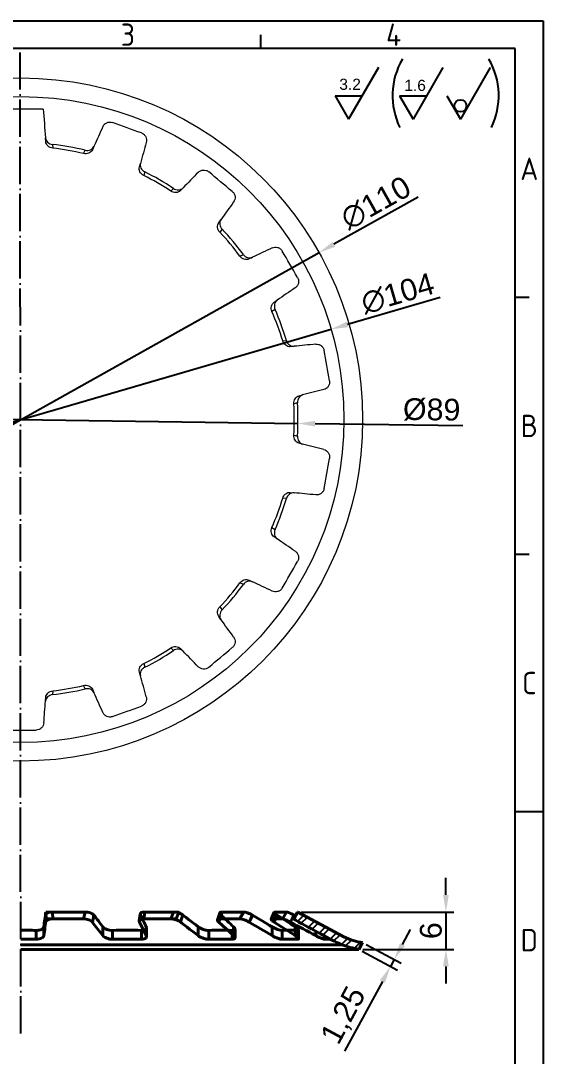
# Model space of a CAD drawing. Header units: millimetres. Extents: x 4510 to 4691, y 1198 to 1451.
# Drawn here: x 4607.3 to 4691.3, y 1284 to 1450.8 of the extents above; entities that cross this region are included whole.
import ezdxf
from ezdxf.enums import TextEntityAlignment as Align

# ---------------------------------------------------------------- set-up
doc = ezdxf.new("R2010")
doc.units = ezdxf.units.MM
doc.linetypes.add('ACAD_ISO04W100', pattern=[30, 24, -3, 0, -3])
for name, color, linetype, lineweight in [('AM_0', 7, 'Continuous', 40), ('AM_4', 1, 'ACAD_ISO04W100', 25), ('AM_5', 1, 'Continuous', 25)]:
    doc.layers.add(name, color=color, linetype=linetype, lineweight=lineweight)
doc.styles.add('ACISOTS', font='isocp.shx', dxfattribs={"height": 1})
doc.styles.get("Standard").update_dxf_attribs({"font": 'arial.ttf'})
doc.dimstyles.new('ISO-25', dxfattribs={"dimtxt": 3.5, "dimasz": 2.75, "dimexe": 1.25, "dimexo": 0.625, "dimtad": 1, "dimtxsty": 'Standard', "dimcen": 2.5, "dimadec": 0, "dimazin": 0, "dimtfac": 1, "dimtmove": 0, "dimatfit": 3, "dimfxl": 1, "dimarcsym": 0})

# ---------------------------------------------------------------- blocks, each defined once
blk = doc.blocks.new('*D31')
at = {"layer": 'AM_5', "color": 0, "lineweight": -2, "ltscale": 0.25, "transparency": 16777216}
for p, q in [((4671.2, 1422.39), (4657.66, 1414.8)), ((4559.29, 1359.7), (4655.26, 1413.46)), ((4556.89, 1358.36), (4554.49, 1357.01))]:
    blk.add_line(p, q, dxfattribs=at)
at = {"layer": 'AM_5', "color": 0, "ltscale": 0.25, "transparency": 16777216}
for points in [[(4657.43, 1415.2), (4657.88, 1414.4), (4655.26, 1413.46)], [(4556.66, 1358.76), (4557.11, 1357.96), (4559.29, 1359.7)]]:
    blk.add_solid(points, dxfattribs=at)
at = {"layer": 'Defpoints', "color": 0, "ltscale": 0.25, "transparency": 16777216}
for p in [(4655.26, 1413.46), (4559.29, 1359.7)]:
    blk.add_point(p, dxfattribs=at)
at = {"layer": 'AM_5', "color": 0, "ltscale": 0.25, "transparency": 16777216, "insert": (4664.4, 1421.46), "char_height": 3.5, "attachment_point": 5, "rotation": 29.2546}
blk.add_mtext('∅110', dxfattribs=at)
blk = doc.blocks.new('*D32')
at = {"layer": 'AM_5', "color": 0, "lineweight": -2, "ltscale": 0.25, "transparency": 16777216}
for p, q in [((4674.74, 1406.23), (4659.84, 1401.89)), ((4557.35, 1372.04), (4657.2, 1401.12)), ((4554.71, 1371.27), (4552.06, 1370.5))]:
    blk.add_line(p, q, dxfattribs=at)
at = {"layer": 'AM_5', "color": 0, "ltscale": 0.25, "transparency": 16777216}
for points in [[(4659.71, 1402.33), (4659.96, 1401.45), (4657.2, 1401.12)], [(4554.58, 1371.71), (4554.83, 1370.83), (4557.35, 1372.04)]]:
    blk.add_solid(points, dxfattribs=at)
at = {"layer": 'Defpoints', "color": 0, "ltscale": 0.25, "transparency": 16777216}
for p in [(4657.2, 1401.12), (4557.35, 1372.04)]:
    blk.add_point(p, dxfattribs=at)
at = {"layer": 'AM_5', "color": 0, "ltscale": 0.25, "transparency": 16777216, "insert": (4667.91, 1406.86), "char_height": 3.5, "attachment_point": 5, "rotation": 16.239}
blk.add_mtext('∅104', dxfattribs=at)
blk = doc.blocks.new('*D33')
at = {"layer": 'AM_5', "color": 0, "lineweight": -2, "ltscale": 0.25, "transparency": 16777216}
for p, q in [((4559.93, 1387.25), (4557.18, 1387.29)), ((4562.68, 1387.21), (4651.86, 1385.95)), ((4678.38, 1385.57), (4654.61, 1385.91))]:
    blk.add_line(p, q, dxfattribs=at)
at = {"layer": 'AM_5', "color": 0, "ltscale": 0.25, "transparency": 16777216}
for points in [[(4559.94, 1387.71), (4559.92, 1386.79), (4562.68, 1387.21)], [(4654.62, 1386.37), (4654.6, 1385.45), (4651.86, 1385.95)]]:
    blk.add_solid(points, dxfattribs=at)
at = {"layer": 'Defpoints', "color": 0, "ltscale": 0.25, "transparency": 16777216}
for p in [(4562.68, 1387.21), (4651.86, 1385.95)]:
    blk.add_point(p, dxfattribs=at)
at = {"layer": 'AM_5', "color": 0, "ltscale": 0.25, "transparency": 16777216, "insert": (4673.38, 1388.15), "char_height": 3.5, "attachment_point": 5, "rotation": 359.1879}
blk.add_mtext('%%c89', dxfattribs=at)
blk = doc.blocks.new('*D34')
at = {"layer": 'AM_5', "color": 0, "lineweight": -2, "ltscale": 0.25, "transparency": 16777216}
for p, q in [((4675.67, 1310.02), (4675.67, 1312.77)), ((4652.4, 1307.27), (4676.92, 1307.27)), ((4675.67, 1307.27), (4675.67, 1301.27)), ((4662.3, 1301.27), (4676.92, 1301.27)), ((4675.67, 1298.52), (4675.67, 1295.77))]:
    blk.add_line(p, q, dxfattribs=at)
at = {"layer": 'AM_5', "color": 0, "ltscale": 0.25, "transparency": 16777216}
for points in [[(4675.21, 1310.02), (4676.13, 1310.02), (4675.67, 1307.27)], [(4675.21, 1298.52), (4676.13, 1298.52), (4675.67, 1301.27)]]:
    blk.add_solid(points, dxfattribs=at)
at = {"layer": 'Defpoints', "color": 0, "ltscale": 0.25, "transparency": 16777216}
for p in [(4651.78, 1307.27), (4661.67, 1301.27), (4675.67, 1301.27)]:
    blk.add_point(p, dxfattribs=at)
at = {"layer": 'AM_5', "color": 0, "ltscale": 0.25, "transparency": 16777216, "insert": (4673.26, 1304.27), "char_height": 3.5, "attachment_point": 5, "rotation": 90}
blk.add_mtext('6', dxfattribs=at)
blk = doc.blocks.new('*D35')
at = {"layer": 'AM_5', "color": 0, "lineweight": -2, "ltscale": 0.25, "transparency": 16777216}
for p, q in [((4668.66, 1302.04), (4669.97, 1304.46)), ((4662.22, 1300.97), (4667.86, 1297.93)), ((4662.82, 1302.07), (4668.46, 1299.03)), ((4667.36, 1299.62), (4666.76, 1298.52)), ((4665.46, 1296.1), (4659.38, 1284.85))]:
    blk.add_line(p, q, dxfattribs=at)
at = {"layer": 'AM_5', "color": 0, "ltscale": 0.25, "transparency": 16777216}
for points in [[(4668.26, 1302.26), (4669.07, 1301.82), (4667.36, 1299.62)], [(4665.05, 1296.32), (4665.86, 1295.88), (4666.76, 1298.52)]]:
    blk.add_solid(points, dxfattribs=at)
at = {"layer": 'Defpoints', "color": 0, "ltscale": 0.25, "transparency": 16777216}
for p in [(4662.27, 1302.37), (4661.67, 1301.27), (4666.76, 1298.52)]:
    blk.add_point(p, dxfattribs=at)
at = {"layer": 'AM_5', "color": 0, "ltscale": 0.25, "transparency": 16777216, "insert": (4659.36, 1290.56), "char_height": 3.5, "attachment_point": 5, "rotation": 61.6263}
blk.add_mtext('1,25', dxfattribs=at)

msp = doc.modelspace()

# ---------------------------------------------------------------- hatches: boundary and pattern name
at = {"layer": 'AM_5', "ltscale": 0.25}
h = msp.add_hatch(dxfattribs=at)
h.set_pattern_fill('ANSI32', color=256, scale=0.2)
edge = h.paths.add_edge_path()
edge.add_spline(control_points=[(4562.505, 1305.669), (4562.757, 1305.808), (4562.981, 1305.936), (4563.209, 1306.073), (4563.266, 1306.109), (4563.338, 1306.158), (4563.351, 1306.17), (4563.343, 1306.17)], knot_values=[0, 0, 0, 0, 0.5, 0.5, 0.75, 0.75, 1, 1, 1, 1], degree=3, periodic=0)
edge.add_line((4563.343, 1306.17), (4562.757, 1307.27))
edge.add_line((4562.757, 1307.27), (4562.677, 1307.27))
edge.add_line((4562.677, 1307.27), (4555.271, 1303.27))
edge.add_arc((4551.136, 1311.602), 9.301, 277.00904, 296.39527, ccw=False)
edge.add_line((4552.271, 1302.37), (4552.865, 1301.27))
edge.add_arc((4550.533, 1315.048), 13.974, 279.60663, 291.20296)
edge.add_spline(control_points=[(4555.587, 1302.02), (4556.761, 1302.506), (4557.642, 1302.992), (4558.524, 1303.478)], knot_values=[0.0057235, 0.0057235, 0.0057235, 0.0057235, 0.0088165, 0.0088165, 0.0088165, 0.0088165], degree=3, periodic=0)
edge.add_spline(control_points=[(4558.524, 1303.478), (4558.953, 1303.715), (4559.383, 1303.951), (4559.813, 1304.188)], knot_values=[0.0042149, 0.0042149, 0.0042149, 0.0042149, 0.0057235, 0.0057235, 0.0057235, 0.0057235], degree=3, periodic=0)
edge.add_spline(control_points=[(4559.813, 1304.188), (4560.71, 1304.682), (4561.607, 1305.176), (4562.505, 1305.669)], knot_values=[0.0010661, 0.0010661, 0.0010661, 0.0010661, 0.0042149, 0.0042149, 0.0042149, 0.0042149], degree=3, periodic=0)
edge = h.paths.add_edge_path()
edge.add_line((4651.86, 1307.27), (4651.78, 1307.27))
edge.add_line((4651.78, 1307.27), (4651.193, 1306.17))
edge.add_spline(control_points=[(4651.193, 1306.17), (4651.185, 1306.17), (4651.199, 1306.158), (4651.271, 1306.109), (4651.327, 1306.073), (4651.556, 1305.936), (4651.779, 1305.808), (4652.031, 1305.669)], knot_values=[0, 0, 0, 0, 0.25, 0.25, 0.5, 0.5, 1, 1, 1, 1], degree=3, periodic=0)
edge.add_spline(control_points=[(4652.031, 1305.669), (4652.929, 1305.176), (4653.826, 1304.682), (4654.724, 1304.188)], knot_values=[0.0010661, 0.0010661, 0.0010661, 0.0010661, 0.0042149, 0.0042149, 0.0042149, 0.0042149], degree=3, periodic=0)
edge.add_spline(control_points=[(4654.724, 1304.188), (4655.153, 1303.951), (4655.583, 1303.715), (4656.013, 1303.478)], knot_values=[0.0042149, 0.0042149, 0.0042149, 0.0042149, 0.0057235, 0.0057235, 0.0057235, 0.0057235], degree=3, periodic=0)
edge.add_spline(control_points=[(4656.013, 1303.478), (4656.894, 1302.992), (4657.775, 1302.506), (4658.95, 1302.02)], knot_values=[0.0057235, 0.0057235, 0.0057235, 0.0057235, 0.0088165, 0.0088165, 0.0088165, 0.0088165], degree=3, periodic=0)
edge.add_arc((4664.004, 1315.048), 13.974, 248.79704, 260.39337)
edge.add_line((4661.672, 1301.27), (4662.266, 1302.37))
edge.add_arc((4663.401, 1311.602), 9.301, 243.60473, 262.99096, ccw=False)
edge.add_line((4659.266, 1303.27), (4651.86, 1307.27))

# ---------------------------------------------------------------- linework, layer by layer
at = {"color": 135, "lineweight": 25}
for p, q in [((4510.431, 1450.801), (4691.331, 1450.801)), ((4691.331, 1450.801), (4691.331, 1197.901)), ((4645.881, 1446.301), (4645.881, 1448.551)), ((4689.081, 1406.251), (4686.831, 1406.251)), ((4689.081, 1364.851), (4686.831, 1364.851)), ((4686.831, 1323.451), (4691.331, 1323.451))]:
    msp.add_line(p, q, dxfattribs=at)
for p, q in [((4686.831, 1446.301), (4527.531, 1446.301)), ((4686.831, 1202.401), (4686.831, 1446.301))]:
    msp.add_line(p, q)
at = {"color": 7, "linetype": 'Continuous', "lineweight": 15}
for p, q in [((4611.294, 1431.327), (4611.249, 1431.93)), ((4612.373, 1430.881), (4612.416, 1430.278)), ((4617.381, 1429.403), (4617.628, 1429.955)), ((4619.043, 1430.556), (4618.794, 1430.005)), ((4626.356, 1427.252), (4626.519, 1427.834)), ((4627.217, 1426.465), (4627.051, 1425.883)), ((4631.418, 1423.362), (4631.838, 1423.797)), ((4633.374, 1423.877), (4632.951, 1423.445)), ((4639.116, 1418.272), (4639.468, 1418.763)), ((4639.656, 1417.237), (4639.301, 1416.748)), ((4642.542, 1412.885), (4643.086, 1413.15)), ((4644.556, 1412.7), (4644.011, 1412.438)), ((4648.035, 1405.469), (4648.534, 1405.81)), ((4648.188, 1404.312), (4647.687, 1403.973)), ((4649.412, 1399.236), (4650.013, 1399.298)), ((4651.241, 1398.373), (4650.639, 1398.313)), ((4651.785, 1389.248), (4651.198, 1389.101)), ((4652.037, 1390.388), (4652.622, 1390.538)), ((4651.198, 1384.059), (4651.785, 1383.912)), ((4652.622, 1382.623), (4652.037, 1382.773)), ((4650.639, 1374.848), (4651.241, 1374.788)), ((4650.013, 1373.863), (4649.412, 1373.925)), ((4647.687, 1369.187), (4648.188, 1368.848)), ((4648.534, 1367.35), (4648.035, 1367.691)), ((4644.011, 1360.722), (4644.556, 1360.461)), ((4643.086, 1360.011), (4642.542, 1360.275)), ((4639.301, 1356.413), (4639.656, 1355.923)), ((4639.468, 1354.397), (4639.116, 1354.889)), ((4631.838, 1349.364), (4631.418, 1349.798)), ((4632.951, 1349.716), (4633.374, 1349.284)), ((4626.519, 1345.326), (4626.356, 1345.908)), ((4627.051, 1347.277), (4627.217, 1346.696)), ((4612.416, 1342.882), (4612.373, 1342.279)), ((4617.628, 1343.206), (4617.381, 1343.758)), ((4618.794, 1343.156), (4619.043, 1342.605)), ((4611.249, 1341.231), (4611.294, 1341.833))]:
    msp.add_line(p, q, dxfattribs=at)
for radius in [55, 52]:
    msp.add_circle((4607.271, 1386.58), radius, dxfattribs=at)
for radius, start, end in [(44.594, 76.57, 83.43), (44, 76.71549, 83.28451), (44, 56.71549, 63.28451), (44.594, 56.57, 63.43), (44, 36.71549, 43.28451), (44.594, 36.57, 43.43), (44.594, 16.57, 23.43), (44, 16.71549, 23.28451), (44, 356.71549, 3.28451), (44.594, 356.57, 3.43), (44, 336.71549, 343.28451), (44.594, 336.57, 343.43), (44, 316.71549, 323.28451), (44.594, 316.57, 323.43), (44, 296.71549, 303.28451), (44.594, 296.57, 303.43), (44.594, 276.57, 283.43), (44, 276.71549, 283.28451)]:
    msp.add_arc((4607.271, 1386.58), radius, start, end, dxfattribs=at)
for points in [[(4610.896, 1436.58), (4608.869, 1436.58), (4606.839, 1436.58), (4604.804, 1436.58)], [(4610.896, 1436.58), (4611.013, 1435.031), (4611.131, 1433.48), (4611.249, 1431.93)], [(4626.689, 1432.721), (4625.144, 1433.284), (4623.599, 1433.846), (4622.054, 1434.408)], [(4620.488, 1433.749), (4620.006, 1432.685), (4619.525, 1431.62), (4619.043, 1430.556)], [(4627.465, 1431.209), (4627.15, 1430.085), (4626.835, 1428.96), (4626.519, 1427.834)], [(4635.823, 1426.384), (4635.007, 1425.548), (4634.19, 1424.713), (4633.374, 1423.877)], [(4641.299, 1423.297), (4640.04, 1424.354), (4638.78, 1425.411), (4637.521, 1426.468)], [(4641.512, 1421.611), (4640.831, 1420.662), (4640.149, 1419.713), (4639.468, 1418.763)], [(4647.715, 1414.218), (4646.662, 1413.712), (4645.609, 1413.206), (4644.556, 1412.7)], [(4651.805, 1409.444), (4650.983, 1410.868), (4650.161, 1412.292), (4649.339, 1413.716)], [(4651.428, 1407.787), (4650.463, 1407.128), (4649.499, 1406.469), (4648.534, 1405.81)], [(4654.729, 1398.718), (4653.566, 1398.603), (4652.404, 1398.488), (4651.241, 1398.373)], [(4656.939, 1392.834), (4656.654, 1394.453), (4656.368, 1396.072), (4656.083, 1397.692)], [(4656.018, 1391.406), (4654.886, 1391.117), (4653.754, 1390.827), (4652.622, 1390.538)], [(4656.018, 1381.755), (4654.886, 1382.044), (4653.754, 1382.333), (4652.622, 1382.623)], [(4656.083, 1375.469), (4656.368, 1377.088), (4656.654, 1378.708), (4656.939, 1380.327)], [(4654.729, 1374.442), (4653.566, 1374.557), (4652.404, 1374.673), (4651.241, 1374.788)], [(4651.428, 1365.373), (4650.463, 1366.032), (4649.499, 1366.691), (4648.534, 1367.35)], [(4649.339, 1359.444), (4650.161, 1360.868), (4650.983, 1362.292), (4651.805, 1363.716)], [(4647.715, 1358.943), (4646.662, 1359.449), (4645.609, 1359.955), (4644.556, 1360.461)], [(4641.512, 1351.55), (4640.831, 1352.499), (4640.149, 1353.448), (4639.468, 1354.397)], [(4635.823, 1346.777), (4635.007, 1347.612), (4634.19, 1348.448), (4633.374, 1349.284)], [(4637.521, 1346.693), (4638.78, 1347.75), (4640.04, 1348.807), (4641.299, 1349.863)], [(4627.465, 1341.951), (4627.15, 1343.076), (4626.835, 1344.201), (4626.519, 1345.326)], [(4620.488, 1339.412), (4620.006, 1340.476), (4619.525, 1341.54), (4619.043, 1342.605)], [(4610.983, 1337.736), (4611.072, 1338.901), (4611.16, 1340.065), (4611.249, 1341.231)], [(4622.054, 1338.752), (4623.599, 1339.315), (4625.144, 1339.877), (4626.689, 1340.439)], [(4604.804, 1336.58), (4606.451, 1336.58), (4608.095, 1336.58), (4609.737, 1336.58)]]:
    msp.add_open_spline(points, degree=3, dxfattribs=at)
for points, knots in [([(4620.488, 1433.749), (4620.548, 1433.883), (4620.631, 1434.004), (4620.841, 1434.218), (4620.965, 1434.306), (4621.25, 1434.436), (4621.405, 1434.475), (4621.732, 1434.49), (4621.897, 1434.466), (4622.054, 1434.408)], [0, 0, 0, 0, 0.25, 0.25, 0.5, 0.5, 0.75, 0.75, 1, 1, 1, 1]), ([(4626.689, 1432.721), (4626.768, 1432.693), (4626.842, 1432.657), (4626.982, 1432.572), (4627.048, 1432.522), (4627.227, 1432.357), (4627.323, 1432.225), (4627.457, 1431.945), (4627.496, 1431.796), (4627.52, 1431.499), (4627.505, 1431.351), (4627.465, 1431.209)], [0, 0, 0, 0, 0.125, 0.125, 0.25, 0.25, 0.5, 0.5, 0.75, 0.75, 1, 1, 1, 1]), ([(4611.249, 1431.93), (4611.259, 1431.8), (4611.294, 1431.674), (4611.414, 1431.434), (4611.496, 1431.325), (4611.803, 1431.04), (4612.079, 1430.915), (4612.373, 1430.881)], [0, 0, 0, 0, 0.25, 0.25, 0.5, 0.5, 1, 1, 1, 1]), ([(4612.416, 1430.278), (4612.269, 1430.296), (4612.129, 1430.334), (4611.864, 1430.454), (4611.746, 1430.533), (4611.439, 1430.819), (4611.314, 1431.067), (4611.294, 1431.327)], [0, 0, 0, 0, 0.25, 0.25, 0.5, 0.5, 1, 1, 1, 1]), ([(4618.794, 1430.005), (4618.74, 1429.886), (4618.664, 1429.78), (4618.47, 1429.596), (4618.356, 1429.522), (4617.97, 1429.358), (4617.669, 1429.335), (4617.381, 1429.403)], [0, 0, 0, 0, 0.25, 0.25, 0.5, 0.5, 1, 1, 1, 1]), ([(4617.628, 1429.955), (4617.772, 1429.921), (4617.917, 1429.909), (4618.207, 1429.93), (4618.346, 1429.963), (4618.733, 1430.127), (4618.936, 1430.318), (4619.043, 1430.556)], [0, 0, 0, 0, 0.25, 0.25, 0.5, 0.5, 1, 1, 1, 1]), ([(4626.519, 1427.834), (4626.484, 1427.709), (4626.474, 1427.579), (4626.505, 1427.312), (4626.545, 1427.182), (4626.736, 1426.808), (4626.953, 1426.597), (4627.217, 1426.465)], [0, 0, 0, 0, 0.25, 0.25, 0.5, 0.5, 1, 1, 1, 1]), ([(4627.051, 1425.883), (4626.92, 1425.95), (4626.801, 1426.034), (4626.593, 1426.237), (4626.508, 1426.351), (4626.318, 1426.725), (4626.286, 1427.002), (4626.356, 1427.252)], [0, 0, 0, 0, 0.25, 0.25, 0.5, 0.5, 1, 1, 1, 1]), ([(4635.823, 1426.384), (4635.926, 1426.489), (4636.045, 1426.574), (4636.316, 1426.704), (4636.462, 1426.744), (4636.774, 1426.769), (4636.933, 1426.752), (4637.246, 1426.655), (4637.393, 1426.575), (4637.521, 1426.468)], [0, 0, 0, 0, 0.25, 0.25, 0.5, 0.5, 0.75, 0.75, 1, 1, 1, 1]), ([(4632.951, 1423.445), (4632.86, 1423.352), (4632.752, 1423.278), (4632.507, 1423.171), (4632.374, 1423.141), (4631.955, 1423.119), (4631.665, 1423.2), (4631.418, 1423.362)], [0, 0, 0, 0, 0.25, 0.25, 0.5, 0.5, 1, 1, 1, 1]), ([(4631.838, 1423.797), (4631.962, 1423.715), (4632.094, 1423.654), (4632.374, 1423.575), (4632.516, 1423.559), (4632.935, 1423.58), (4633.191, 1423.69), (4633.374, 1423.877)], [0, 0, 0, 0, 0.25, 0.25, 0.5, 0.5, 1, 1, 1, 1]), ([(4641.299, 1423.297), (4641.363, 1423.244), (4641.421, 1423.185), (4641.523, 1423.057), (4641.568, 1422.987), (4641.68, 1422.771), (4641.725, 1422.614), (4641.755, 1422.306), (4641.741, 1422.151), (4641.662, 1421.864), (4641.597, 1421.73), (4641.512, 1421.611)], [0, 0, 0, 0, 0.125, 0.125, 0.25, 0.25, 0.5, 0.5, 0.75, 0.75, 1, 1, 1, 1]), ([(4639.301, 1416.748), (4639.2, 1416.855), (4639.117, 1416.975), (4638.991, 1417.237), (4638.951, 1417.373), (4638.9, 1417.79), (4638.964, 1418.06), (4639.116, 1418.272)], [0, 0, 0, 0, 0.25, 0.25, 0.5, 0.5, 1, 1, 1, 1]), ([(4639.468, 1418.763), (4639.392, 1418.657), (4639.338, 1418.538), (4639.276, 1418.277), (4639.269, 1418.141), (4639.321, 1417.725), (4639.452, 1417.452), (4639.656, 1417.237)], [0, 0, 0, 0, 0.25, 0.25, 0.5, 0.5, 1, 1, 1, 1]), ([(4647.715, 1414.218), (4647.847, 1414.281), (4647.988, 1414.321), (4648.287, 1414.35), (4648.439, 1414.338), (4648.74, 1414.254), (4648.884, 1414.184), (4649.145, 1413.986), (4649.255, 1413.861), (4649.339, 1413.716)], [0, 0, 0, 0, 0.25, 0.25, 0.5, 0.5, 0.75, 0.75, 1, 1, 1, 1]), ([(4644.011, 1412.438), (4643.893, 1412.382), (4643.767, 1412.35), (4643.5, 1412.333), (4643.364, 1412.35), (4642.964, 1412.473), (4642.718, 1412.649), (4642.542, 1412.885)], [0, 0, 0, 0, 0.25, 0.25, 0.5, 0.5, 1, 1, 1, 1]), ([(4643.086, 1413.15), (4643.174, 1413.031), (4643.277, 1412.928), (4643.513, 1412.758), (4643.641, 1412.694), (4644.042, 1412.571), (4644.32, 1412.587), (4644.556, 1412.7)], [0, 0, 0, 0, 0.25, 0.25, 0.5, 0.5, 1, 1, 1, 1]), ([(4651.805, 1409.444), (4651.847, 1409.372), (4651.881, 1409.297), (4651.933, 1409.142), (4651.952, 1409.061), (4651.983, 1408.82), (4651.972, 1408.657), (4651.894, 1408.357), (4651.828, 1408.217), (4651.655, 1407.974), (4651.549, 1407.87), (4651.428, 1407.787)], [0, 0, 0, 0, 0.125, 0.125, 0.25, 0.25, 0.5, 0.5, 0.75, 0.75, 1, 1, 1, 1]), ([(4648.534, 1405.81), (4648.426, 1405.737), (4648.335, 1405.643), (4648.187, 1405.419), (4648.134, 1405.293), (4648.04, 1404.885), (4648.07, 1404.583), (4648.188, 1404.312)], [0, 0, 0, 0, 0.25, 0.25, 0.5, 0.5, 1, 1, 1, 1]), ([(4647.687, 1403.973), (4647.629, 1404.109), (4647.592, 1404.25), (4647.563, 1404.539), (4647.572, 1404.681), (4647.666, 1405.09), (4647.819, 1405.322), (4648.035, 1405.469)], [0, 0, 0, 0, 0.25, 0.25, 0.5, 0.5, 1, 1, 1, 1]), ([(4650.639, 1398.313), (4650.51, 1398.3), (4650.38, 1398.313), (4650.123, 1398.389), (4650.002, 1398.451), (4649.667, 1398.703), (4649.496, 1398.953), (4649.412, 1399.236)], [0, 0, 0, 0, 0.25, 0.25, 0.5, 0.5, 1, 1, 1, 1]), ([(4650.013, 1399.298), (4650.055, 1399.156), (4650.117, 1399.024), (4650.281, 1398.784), (4650.379, 1398.68), (4650.714, 1398.427), (4650.981, 1398.347), (4651.241, 1398.373)], [0, 0, 0, 0, 0.25, 0.25, 0.5, 0.5, 1, 1, 1, 1]), ([(4654.729, 1398.718), (4654.875, 1398.733), (4655.021, 1398.722), (4655.311, 1398.647), (4655.449, 1398.583), (4655.704, 1398.402), (4655.816, 1398.287), (4655.993, 1398.011), (4656.054, 1397.856), (4656.083, 1397.692)], [0, 0, 0, 0, 0.25, 0.25, 0.5, 0.5, 0.75, 0.75, 1, 1, 1, 1]), ([(4656.939, 1392.834), (4656.954, 1392.752), (4656.96, 1392.67), (4656.956, 1392.506), (4656.946, 1392.423), (4656.893, 1392.186), (4656.827, 1392.037), (4656.651, 1391.781), (4656.541, 1391.673), (4656.296, 1391.503), (4656.16, 1391.442), (4656.018, 1391.406)], [0, 0, 0, 0, 0.125, 0.125, 0.25, 0.25, 0.5, 0.5, 0.75, 0.75, 1, 1, 1, 1]), ([(4651.198, 1389.101), (4651.19, 1389.249), (4651.204, 1389.394), (4651.276, 1389.675), (4651.332, 1389.806), (4651.561, 1390.157), (4651.784, 1390.323), (4652.037, 1390.388)], [0, 0, 0, 0, 0.25, 0.25, 0.5, 0.5, 1, 1, 1, 1]), ([(4652.622, 1390.538), (4652.496, 1390.505), (4652.378, 1390.449), (4652.163, 1390.289), (4652.07, 1390.189), (4651.842, 1389.837), (4651.767, 1389.543), (4651.785, 1389.248)], [0, 0, 0, 0, 0.25, 0.25, 0.5, 0.5, 1, 1, 1, 1]), ([(4652.037, 1382.773), (4651.91, 1382.805), (4651.793, 1382.861), (4651.578, 1383.021), (4651.485, 1383.121), (4651.256, 1383.472), (4651.182, 1383.765), (4651.198, 1384.059)], [0, 0, 0, 0, 0.25, 0.25, 0.5, 0.5, 1, 1, 1, 1]), ([(4651.785, 1383.912), (4651.776, 1383.765), (4651.79, 1383.62), (4651.861, 1383.337), (4651.918, 1383.207), (4652.146, 1382.854), (4652.369, 1382.688), (4652.622, 1382.623)], [0, 0, 0, 0, 0.25, 0.25, 0.5, 0.5, 1, 1, 1, 1]), ([(4656.018, 1381.755), (4656.16, 1381.718), (4656.294, 1381.658), (4656.541, 1381.488), (4656.649, 1381.382), (4656.827, 1381.124), (4656.892, 1380.978), (4656.964, 1380.658), (4656.968, 1380.491), (4656.939, 1380.327)], [0, 0, 0, 0, 0.25, 0.25, 0.5, 0.5, 0.75, 0.75, 1, 1, 1, 1]), ([(4649.412, 1373.925), (4649.454, 1374.066), (4649.517, 1374.198), (4649.68, 1374.438), (4649.778, 1374.541), (4650.113, 1374.793), (4650.38, 1374.873), (4650.639, 1374.848)], [0, 0, 0, 0, 0.25, 0.25, 0.5, 0.5, 1, 1, 1, 1]), ([(4651.241, 1374.788), (4651.111, 1374.801), (4650.981, 1374.788), (4650.724, 1374.711), (4650.602, 1374.649), (4650.267, 1374.396), (4650.097, 1374.146), (4650.013, 1373.863)], [0, 0, 0, 0, 0.25, 0.25, 0.5, 0.5, 1, 1, 1, 1]), ([(4656.083, 1375.469), (4656.068, 1375.387), (4656.046, 1375.308), (4655.987, 1375.155), (4655.949, 1375.081), (4655.818, 1374.876), (4655.704, 1374.759), (4655.452, 1374.579), (4655.311, 1374.514), (4655.023, 1374.439), (4654.874, 1374.428), (4654.729, 1374.442)], [0, 0, 0, 0, 0.125, 0.125, 0.25, 0.25, 0.5, 0.5, 0.75, 0.75, 1, 1, 1, 1]), ([(4648.035, 1367.691), (4647.927, 1367.765), (4647.836, 1367.858), (4647.688, 1368.082), (4647.635, 1368.207), (4647.541, 1368.615), (4647.57, 1368.916), (4647.687, 1369.187)], [0, 0, 0, 0, 0.25, 0.25, 0.5, 0.5, 1, 1, 1, 1]), ([(4648.188, 1368.848), (4648.129, 1368.713), (4648.092, 1368.572), (4648.063, 1368.282), (4648.071, 1368.14), (4648.165, 1367.731), (4648.318, 1367.498), (4648.534, 1367.35)], [0, 0, 0, 0, 0.25, 0.25, 0.5, 0.5, 1, 1, 1, 1]), ([(4651.428, 1365.373), (4651.549, 1365.29), (4651.654, 1365.188), (4651.828, 1364.944), (4651.893, 1364.807), (4651.972, 1364.504), (4651.983, 1364.344), (4651.941, 1364.019), (4651.889, 1363.861), (4651.805, 1363.716)], [0, 0, 0, 0, 0.25, 0.25, 0.5, 0.5, 0.75, 0.75, 1, 1, 1, 1]), ([(4642.542, 1360.275), (4642.63, 1360.394), (4642.734, 1360.496), (4642.97, 1360.665), (4643.097, 1360.729), (4643.498, 1360.851), (4643.776, 1360.835), (4644.011, 1360.722)], [0, 0, 0, 0, 0.25, 0.25, 0.5, 0.5, 1, 1, 1, 1]), ([(4644.556, 1360.461), (4644.438, 1360.517), (4644.311, 1360.549), (4644.044, 1360.565), (4643.908, 1360.548), (4643.507, 1360.425), (4643.262, 1360.248), (4643.086, 1360.011)], [0, 0, 0, 0, 0.25, 0.25, 0.5, 0.5, 1, 1, 1, 1]), ([(4649.339, 1359.444), (4649.297, 1359.372), (4649.249, 1359.306), (4649.141, 1359.183), (4649.08, 1359.126), (4648.887, 1358.978), (4648.74, 1358.907), (4648.441, 1358.824), (4648.287, 1358.811), (4647.99, 1358.839), (4647.847, 1358.879), (4647.715, 1358.943)], [0, 0, 0, 0, 0.125, 0.125, 0.25, 0.25, 0.5, 0.5, 0.75, 0.75, 1, 1, 1, 1]), ([(4639.116, 1354.889), (4639.04, 1354.994), (4638.986, 1355.113), (4638.924, 1355.374), (4638.917, 1355.51), (4638.968, 1355.926), (4639.099, 1356.198), (4639.301, 1356.413)], [0, 0, 0, 0, 0.25, 0.25, 0.5, 0.5, 1, 1, 1, 1]), ([(4639.656, 1355.923), (4639.554, 1355.816), (4639.471, 1355.696), (4639.344, 1355.434), (4639.304, 1355.298), (4639.252, 1354.881), (4639.316, 1354.61), (4639.468, 1354.397)], [0, 0, 0, 0, 0.25, 0.25, 0.5, 0.5, 1, 1, 1, 1]), ([(4641.512, 1351.55), (4641.597, 1351.43), (4641.661, 1351.299), (4641.741, 1351.009), (4641.755, 1350.858), (4641.725, 1350.547), (4641.682, 1350.393), (4641.531, 1350.101), (4641.427, 1349.971), (4641.299, 1349.863)], [0, 0, 0, 0, 0.25, 0.25, 0.5, 0.5, 0.75, 0.75, 1, 1, 1, 1]), ([(4631.418, 1349.798), (4631.541, 1349.879), (4631.674, 1349.94), (4631.953, 1350.018), (4632.095, 1350.034), (4632.514, 1350.013), (4632.769, 1349.902), (4632.951, 1349.716)], [0, 0, 0, 0, 0.25, 0.25, 0.5, 0.5, 1, 1, 1, 1]), ([(4633.374, 1349.284), (4633.282, 1349.377), (4633.175, 1349.451), (4632.929, 1349.557), (4632.795, 1349.588), (4632.376, 1349.609), (4632.085, 1349.527), (4631.838, 1349.364)], [0, 0, 0, 0, 0.25, 0.25, 0.5, 0.5, 1, 1, 1, 1]), ([(4626.356, 1345.908), (4626.321, 1346.034), (4626.311, 1346.164), (4626.342, 1346.43), (4626.382, 1346.56), (4626.572, 1346.933), (4626.788, 1347.145), (4627.051, 1347.277)], [0, 0, 0, 0, 0.25, 0.25, 0.5, 0.5, 1, 1, 1, 1]), ([(4627.217, 1346.696), (4627.085, 1346.63), (4626.966, 1346.545), (4626.757, 1346.343), (4626.673, 1346.228), (4626.481, 1345.854), (4626.449, 1345.577), (4626.519, 1345.326)], [0, 0, 0, 0, 0.25, 0.25, 0.5, 0.5, 1, 1, 1, 1]), ([(4637.521, 1346.693), (4637.457, 1346.639), (4637.389, 1346.593), (4637.245, 1346.514), (4637.169, 1346.482), (4636.937, 1346.409), (4636.775, 1346.392), (4636.465, 1346.416), (4636.316, 1346.457), (4636.047, 1346.585), (4635.926, 1346.672), (4635.823, 1346.777)], [0, 0, 0, 0, 0.125, 0.125, 0.25, 0.25, 0.5, 0.5, 0.75, 0.75, 1, 1, 1, 1]), ([(4611.294, 1341.833), (4611.304, 1341.963), (4611.339, 1342.089), (4611.459, 1342.329), (4611.541, 1342.437), (4611.848, 1342.723), (4612.123, 1342.848), (4612.416, 1342.882)], [0, 0, 0, 0, 0.25, 0.25, 0.5, 0.5, 1, 1, 1, 1]), ([(4617.381, 1343.758), (4617.525, 1343.792), (4617.67, 1343.803), (4617.96, 1343.781), (4618.098, 1343.748), (4618.484, 1343.584), (4618.687, 1343.393), (4618.794, 1343.156)], [0, 0, 0, 0, 0.25, 0.25, 0.5, 0.5, 1, 1, 1, 1]), ([(4619.043, 1342.605), (4618.989, 1342.724), (4618.913, 1342.83), (4618.719, 1343.014), (4618.604, 1343.089), (4618.217, 1343.252), (4617.916, 1343.274), (4617.628, 1343.206)], [0, 0, 0, 0, 0.25, 0.25, 0.5, 0.5, 1, 1, 1, 1]), ([(4612.373, 1342.279), (4612.226, 1342.262), (4612.086, 1342.224), (4611.82, 1342.104), (4611.701, 1342.026), (4611.394, 1341.74), (4611.268, 1341.491), (4611.249, 1341.231)], [0, 0, 0, 0, 0.25, 0.25, 0.5, 0.5, 1, 1, 1, 1]), ([(4627.465, 1341.951), (4627.505, 1341.81), (4627.52, 1341.664), (4627.496, 1341.365), (4627.458, 1341.218), (4627.323, 1340.935), (4627.229, 1340.806), (4626.988, 1340.584), (4626.846, 1340.496), (4626.689, 1340.439)], [0, 0, 0, 0, 0.25, 0.25, 0.5, 0.5, 0.75, 0.75, 1, 1, 1, 1]), ([(4622.054, 1338.752), (4621.976, 1338.724), (4621.896, 1338.703), (4621.734, 1338.679), (4621.651, 1338.674), (4621.408, 1338.685), (4621.25, 1338.725), (4620.968, 1338.853), (4620.841, 1338.943), (4620.632, 1339.155), (4620.548, 1339.278), (4620.488, 1339.412)], [0, 0, 0, 0, 0.125, 0.125, 0.25, 0.25, 0.5, 0.5, 0.75, 0.75, 1, 1, 1, 1]), ([(4610.983, 1337.736), (4610.972, 1337.589), (4610.936, 1337.448), (4610.812, 1337.174), (4610.725, 1337.049), (4610.502, 1336.83), (4610.37, 1336.74), (4610.067, 1336.614), (4609.904, 1336.58), (4609.737, 1336.58)], [0, 0, 0, 0, 0.25, 0.25, 0.5, 0.5, 0.75, 0.75, 1, 1, 1, 1])]:
    msp.add_open_spline(points, degree=3, knots=knots, dxfattribs=at)
at = {"layer": 'AM_0'}
for p, q in [((4611.315, 1307.27), (4617.623, 1307.27)), ((4611.315, 1307.27), (4611.36, 1306.17)), ((4611.36, 1306.17), (4617.376, 1306.17)), ((4612.411, 1306.17), (4612.368, 1307.27)), ((4617.376, 1306.17), (4617.623, 1307.27)), ((4626.315, 1305.846), (4626.479, 1306.945)), ((4626.333, 1305.777), (4626.322, 1305.846)), ((4626.491, 1306.97), (4626.492, 1306.943)), ((4627.046, 1306.17), (4627.212, 1307.27)), ((4627.046, 1306.17), (4632.289, 1306.17)), ((4627.212, 1307.27), (4632.71, 1307.27)), ((4631.833, 1307.27), (4631.413, 1306.17)), ((4632.71, 1307.27), (4632.289, 1306.17)), ((4638.923, 1306.024), (4639.276, 1307.123)), ((4639.296, 1306.17), (4639.651, 1307.27)), ((4639.296, 1306.17), (4642.537, 1306.17)), ((4639.651, 1307.27), (4643.08, 1307.27)), ((4642.537, 1306.17), (4643.08, 1307.27)), ((4647.566, 1306.132), (4648.066, 1307.231)), ((4647.682, 1306.17), (4648.183, 1307.27)), ((4647.682, 1306.17), (4649.406, 1306.17)), ((4648.183, 1307.27), (4650.008, 1307.27)), ((4649.406, 1306.17), (4650.008, 1307.27)), ((4651.193, 1306.17), (4651.78, 1307.27)), ((4651.78, 1307.27), (4651.86, 1307.27)), ((4651.86, 1307.27), (4659.266, 1303.27)), ((4609.732, 1304.318), (4609.732, 1302.897)), ((4610.978, 1304.898), (4610.978, 1303.478)), ((4620.483, 1304.898), (4620.483, 1303.478)), ((4622.049, 1302.897), (4622.049, 1304.318)), ((4626.351, 1305.669), (4627.46, 1303.478)), ((4626.684, 1304.318), (4626.684, 1302.897)), ((4627.46, 1303.478), (4627.46, 1304.898)), ((4627.507, 1304.725), (4627.507, 1303.301)), ((4635.818, 1304.898), (4635.818, 1303.478)), ((4637.516, 1304.318), (4637.516, 1302.897)), ((4639.111, 1305.669), (4641.506, 1303.478)), ((4641.294, 1304.318), (4641.294, 1302.897)), ((4641.506, 1303.478), (4641.506, 1304.898)), ((4641.741, 1304.535), (4641.741, 1303.109)), ((4647.71, 1304.898), (4647.71, 1303.478)), ((4648.029, 1305.669), (4651.423, 1303.478)), ((4649.334, 1304.318), (4649.334, 1302.897)), ((4651.423, 1303.478), (4651.423, 1304.898)), ((4651.8, 1304.318), (4651.8, 1302.897)), ((4651.968, 1304.398), (4651.968, 1302.974)), ((4654.724, 1304.188), (4654.724, 1303.478)), ((4656.078, 1302.897), (4656.078, 1303.442)), ((4656.934, 1302.925), (4656.934, 1302.897)), ((4662.266, 1302.37), (4661.672, 1301.27)), ((4607.268, 1301.27), (4661.672, 1301.27)), ((4607.269, 1302.02), (4658.95, 1302.02))]:
    msp.add_line(p, q, dxfattribs=at)
at = {"layer": 'AM_0', "flags": 128}
for points in [[(4611.244, 1306.768), (4611.267, 1306.208), (4611.289, 1305.669)], [(4619.038, 1306.768), (4618.911, 1306.208), (4618.789, 1305.669)], [(4618.789, 1305.669), (4618.911, 1306.208), (4619.038, 1306.768)], [(4626.351, 1305.669), (4626.431, 1306.208), (4626.514, 1306.768)], [(4626.514, 1306.768), (4626.431, 1306.208), (4626.351, 1305.669)], [(4632.946, 1305.669), (4633.153, 1306.208), (4633.369, 1306.768)], [(4639.111, 1305.669), (4639.283, 1306.208), (4639.463, 1306.768)], [(4639.463, 1306.768), (4639.283, 1306.208), (4639.111, 1305.669)], [(4644.551, 1306.768), (4644.273, 1306.208), (4644.006, 1305.669)], [(4644.006, 1305.669), (4644.273, 1306.208), (4644.551, 1306.768)], [(4648.029, 1305.669), (4648.274, 1306.208), (4648.529, 1306.768)], [(4648.529, 1306.768), (4648.274, 1306.208), (4648.029, 1305.669)], [(4651.236, 1306.768), (4650.929, 1306.208), (4650.634, 1305.669)], [(4650.634, 1305.669), (4650.929, 1306.208), (4651.236, 1306.768)]]:
    msp.add_lwpolyline(points, dxfattribs=at)
at = {"layer": 'AM_0'}
for centre, radius, start, end in [((4663.401, 1311.602), 9.301, 243.60473, 262.99096), ((4664.004, 1315.048), 13.974, 248.79704, 260.39337)]:
    msp.add_arc(centre, radius, start, end, dxfattribs=at)
for points in [[(4610.978, 1304.898), (4611.091, 1305.69), (4611.203, 1306.48), (4611.315, 1307.27)], [(4611.36, 1306.17), (4611.233, 1305.274), (4611.106, 1304.376), (4610.978, 1303.478)], [(4620.483, 1304.898), (4620.001, 1305.522), (4619.52, 1306.145), (4619.038, 1306.768)], [(4627.46, 1304.898), (4627.145, 1305.522), (4626.83, 1306.145), (4626.514, 1306.768)], [(4632.289, 1306.17), (4633.466, 1305.274), (4634.642, 1304.376), (4635.818, 1303.478)], [(4635.818, 1304.898), (4634.782, 1305.69), (4633.746, 1306.48), (4632.71, 1307.27)], [(4641.506, 1304.898), (4640.825, 1305.522), (4640.144, 1306.145), (4639.463, 1306.768)], [(4647.71, 1304.898), (4646.657, 1305.522), (4645.604, 1306.145), (4644.551, 1306.768)], [(4651.423, 1304.898), (4650.458, 1305.522), (4649.493, 1306.145), (4648.529, 1306.768)], [(4651.451, 1306.653), (4651.379, 1306.691), (4651.307, 1306.73), (4651.236, 1306.768)], [(4609.732, 1304.318), (4608.911, 1304.339), (4608.09, 1304.35), (4607.27, 1304.35)], [(4607.27, 1304.35), (4608.09, 1304.35), (4608.911, 1304.339), (4609.732, 1304.318)], [(4618.789, 1305.669), (4619.354, 1304.94), (4619.918, 1304.209), (4620.483, 1303.478)], [(4626.684, 1304.318), (4625.139, 1304.361), (4623.594, 1304.361), (4622.049, 1304.318)], [(4641.294, 1304.318), (4640.035, 1304.361), (4638.775, 1304.361), (4637.516, 1304.318)], [(4644.006, 1305.669), (4645.241, 1304.94), (4646.476, 1304.209), (4647.71, 1303.478)], [(4651.8, 1304.318), (4650.978, 1304.361), (4650.156, 1304.361), (4649.334, 1304.318)], [(4650.634, 1305.669), (4651.998, 1304.94), (4653.361, 1304.209), (4654.724, 1303.478)], [(4607.269, 1302.93), (4608.089, 1302.93), (4608.91, 1302.919), (4609.732, 1302.897)], [(4609.732, 1302.897), (4608.91, 1302.919), (4608.089, 1302.93), (4607.269, 1302.93)], [(4622.049, 1302.897), (4623.594, 1302.941), (4625.139, 1302.941), (4626.684, 1302.897)], [(4637.516, 1302.897), (4638.775, 1302.941), (4640.035, 1302.941), (4641.294, 1302.897)], [(4649.334, 1302.897), (4650.156, 1302.941), (4650.978, 1302.941), (4651.8, 1302.897)], [(4656.078, 1302.897), (4656.363, 1302.941), (4656.649, 1302.941), (4656.934, 1302.897)]]:
    msp.add_open_spline(points, degree=3, dxfattribs=at)
for points, knots in [([(4612.368, 1307.27), (4612.221, 1307.27), (4612.08, 1307.258), (4611.815, 1307.209), (4611.696, 1307.173), (4611.389, 1307.035), (4611.263, 1306.907), (4611.244, 1306.768)], [0, 0, 0, 0, 0.25, 0.25, 0.5, 0.5, 1, 1, 1, 1]), ([(4611.289, 1305.669), (4611.299, 1305.739), (4611.334, 1305.805), (4611.454, 1305.928), (4611.536, 1305.982), (4611.843, 1306.119), (4612.118, 1306.17), (4612.411, 1306.17)], [0, 0, 0, 0, 0.25, 0.25, 0.5, 0.5, 1, 1, 1, 1]), ([(4618.789, 1305.669), (4618.735, 1305.739), (4618.659, 1305.805), (4618.465, 1305.928), (4618.35, 1305.982), (4617.965, 1306.119), (4617.664, 1306.17), (4617.376, 1306.17)], [0, 0, 0, 0, 0.25, 0.25, 0.5, 0.5, 1, 1, 1, 1]), ([(4617.623, 1307.27), (4617.767, 1307.27), (4617.912, 1307.258), (4618.202, 1307.209), (4618.341, 1307.173), (4618.728, 1307.035), (4618.931, 1306.907), (4619.038, 1306.768)], [0, 0, 0, 0, 0.25, 0.25, 0.5, 0.5, 1, 1, 1, 1]), ([(4626.329, 1305.845), (4626.323, 1305.797), (4626.316, 1305.74), (4626.346, 1305.679), (4626.351, 1305.669)], [0, 0, 0, 0, 0.8457006, 1, 1, 1, 1]), ([(4627.046, 1306.17), (4626.925, 1306.164), (4626.682, 1306.15), (4626.44, 1306.043), (4626.318, 1305.935), (4626.327, 1305.858), (4626.329, 1305.845)], [0, 0, 0, 0, 0.3118191, 0.62366574, 0.93478543, 1, 1, 1, 1]), ([(4626.514, 1306.768), (4626.479, 1306.838), (4626.469, 1306.904), (4626.5, 1307.027), (4626.54, 1307.081), (4626.731, 1307.219), (4626.948, 1307.27), (4627.212, 1307.27)], [0, 0, 0, 0, 0.25, 0.25, 0.5, 0.5, 1, 1, 1, 1]), ([(4631.413, 1306.17), (4631.536, 1306.17), (4631.669, 1306.158), (4631.948, 1306.109), (4632.09, 1306.073), (4632.508, 1305.936), (4632.764, 1305.808), (4632.946, 1305.669)], [0, 0, 0, 0, 0.25, 0.25, 0.5, 0.5, 1, 1, 1, 1]), ([(4633.369, 1306.768), (4633.277, 1306.838), (4633.169, 1306.904), (4632.923, 1307.027), (4632.79, 1307.081), (4632.371, 1307.219), (4632.08, 1307.27), (4631.833, 1307.27)], [0, 0, 0, 0, 0.25, 0.25, 0.5, 0.5, 1, 1, 1, 1]), ([(4638.933, 1306.021), (4638.928, 1305.978), (4638.916, 1305.887), (4639.02, 1305.754), (4639.101, 1305.679), (4639.111, 1305.669)], [0, 0, 0, 0, 0.4414708, 0.9296651, 1, 1, 1, 1]), ([(4639.296, 1306.17), (4639.21, 1306.163), (4639.039, 1306.147), (4638.927, 1306.083), (4638.933, 1306.026), (4638.933, 1306.021)], [0, 0, 0, 0, 0.4764684, 0.9529789, 1, 1, 1, 1]), ([(4639.463, 1306.768), (4639.387, 1306.838), (4639.333, 1306.904), (4639.271, 1307.027), (4639.264, 1307.081), (4639.316, 1307.219), (4639.447, 1307.27), (4639.651, 1307.27)], [0, 0, 0, 0, 0.25, 0.25, 0.5, 0.5, 1, 1, 1, 1]), ([(4644.006, 1305.669), (4643.888, 1305.739), (4643.762, 1305.805), (4643.495, 1305.928), (4643.359, 1305.982), (4642.959, 1306.119), (4642.713, 1306.17), (4642.537, 1306.17)], [0, 0, 0, 0, 0.25, 0.25, 0.5, 0.5, 1, 1, 1, 1]), ([(4643.08, 1307.27), (4643.169, 1307.27), (4643.272, 1307.258), (4643.508, 1307.209), (4643.636, 1307.173), (4644.037, 1307.035), (4644.315, 1306.907), (4644.551, 1306.768)], [0, 0, 0, 0, 0.25, 0.25, 0.5, 0.5, 1, 1, 1, 1]), ([(4647.682, 1306.17), (4647.627, 1306.169), (4647.567, 1306.167), (4647.575, 1306.13), (4647.576, 1306.128)], [0, 0, 0, 0, 0.9236654, 1, 1, 1, 1]), ([(4647.576, 1306.128), (4647.573, 1306.101), (4647.569, 1306.045), (4647.719, 1305.889), (4647.899, 1305.754), (4648.015, 1305.679), (4648.029, 1305.669)], [0, 0, 0, 0, 0.300539, 0.6273868, 0.9530773, 1, 1, 1, 1]), ([(4648.529, 1306.768), (4648.421, 1306.838), (4648.329, 1306.904), (4648.182, 1307.027), (4648.129, 1307.081), (4648.035, 1307.219), (4648.065, 1307.27), (4648.183, 1307.27)], [0, 0, 0, 0, 0.25, 0.25, 0.5, 0.5, 1, 1, 1, 1]), ([(4650.634, 1305.669), (4650.504, 1305.739), (4650.375, 1305.805), (4650.118, 1305.928), (4649.996, 1305.982), (4649.662, 1306.119), (4649.491, 1306.17), (4649.406, 1306.17)], [0, 0, 0, 0, 0.25, 0.25, 0.5, 0.5, 1, 1, 1, 1]), ([(4650.008, 1307.27), (4650.05, 1307.27), (4650.112, 1307.258), (4650.276, 1307.209), (4650.374, 1307.173), (4650.709, 1307.035), (4650.976, 1306.907), (4651.236, 1306.768)], [0, 0, 0, 0, 0.25, 0.25, 0.5, 0.5, 1, 1, 1, 1]), ([(4651.193, 1306.17), (4651.185, 1306.17), (4651.199, 1306.158), (4651.271, 1306.109), (4651.327, 1306.073), (4651.556, 1305.936), (4651.779, 1305.808), (4652.031, 1305.669)], [0, 0, 0, 0, 0.25, 0.25, 0.5, 0.5, 1, 1, 1, 1]), ([(4609.732, 1304.318), (4609.815, 1304.315), (4609.897, 1304.318), (4610.058, 1304.33), (4610.137, 1304.341), (4610.362, 1304.384), (4610.497, 1304.429), (4610.718, 1304.538), (4610.806, 1304.603), (4610.93, 1304.744), (4610.967, 1304.82), (4610.978, 1304.898)], [0, 0, 0, 0, 0.125, 0.125, 0.25, 0.25, 0.5, 0.5, 0.75, 0.75, 1, 1, 1, 1]), ([(4620.483, 1304.898), (4620.543, 1304.82), (4620.625, 1304.745), (4620.836, 1304.603), (4620.96, 1304.539), (4621.245, 1304.429), (4621.4, 1304.385), (4621.727, 1304.326), (4621.892, 1304.313), (4622.049, 1304.318)], [0, 0, 0, 0, 0.25, 0.25, 0.5, 0.5, 0.75, 0.75, 1, 1, 1, 1]), ([(4626.684, 1304.318), (4626.762, 1304.315), (4626.836, 1304.318), (4626.976, 1304.33), (4627.043, 1304.341), (4627.222, 1304.384), (4627.318, 1304.429), (4627.452, 1304.538), (4627.491, 1304.603), (4627.515, 1304.744), (4627.5, 1304.82), (4627.46, 1304.898)], [0, 0, 0, 0, 0.125, 0.125, 0.25, 0.25, 0.5, 0.5, 0.75, 0.75, 1, 1, 1, 1]), ([(4635.818, 1304.898), (4635.921, 1304.82), (4636.04, 1304.745), (4636.311, 1304.603), (4636.457, 1304.539), (4636.769, 1304.429), (4636.928, 1304.385), (4637.241, 1304.326), (4637.388, 1304.313), (4637.516, 1304.318)], [0, 0, 0, 0, 0.25, 0.25, 0.5, 0.5, 0.75, 0.75, 1, 1, 1, 1]), ([(4641.294, 1304.318), (4641.358, 1304.315), (4641.415, 1304.318), (4641.518, 1304.33), (4641.563, 1304.341), (4641.675, 1304.384), (4641.72, 1304.429), (4641.75, 1304.538), (4641.736, 1304.603), (4641.656, 1304.744), (4641.592, 1304.82), (4641.506, 1304.898)], [0, 0, 0, 0, 0.125, 0.125, 0.25, 0.25, 0.5, 0.5, 0.75, 0.75, 1, 1, 1, 1]), ([(4647.71, 1304.898), (4647.842, 1304.82), (4647.983, 1304.745), (4648.282, 1304.603), (4648.434, 1304.539), (4648.735, 1304.429), (4648.879, 1304.385), (4649.14, 1304.326), (4649.25, 1304.313), (4649.334, 1304.318)], [0, 0, 0, 0, 0.25, 0.25, 0.5, 0.5, 0.75, 0.75, 1, 1, 1, 1]), ([(4651.8, 1304.318), (4651.842, 1304.315), (4651.875, 1304.318), (4651.928, 1304.33), (4651.947, 1304.341), (4651.978, 1304.384), (4651.967, 1304.429), (4651.889, 1304.538), (4651.823, 1304.603), (4651.65, 1304.744), (4651.544, 1304.82), (4651.423, 1304.898)], [0, 0, 0, 0, 0.125, 0.125, 0.25, 0.25, 0.5, 0.5, 0.75, 0.75, 1, 1, 1, 1]), ([(4652.031, 1305.669), (4653.359, 1304.94), (4654.686, 1304.209), (4656.013, 1303.478), (4656.894, 1302.992), (4657.775, 1302.506), (4658.95, 1302.02)], [0.0010660579, 0.0010660579, 0.0010660579, 0.0010660579, 0.0057234725, 0.0057234725, 0.0057234725, 0.00881649, 0.00881649, 0.00881649, 0.00881649]), ([(4610.978, 1303.478), (4610.967, 1303.399), (4610.931, 1303.324), (4610.806, 1303.182), (4610.72, 1303.118), (4610.497, 1303.008), (4610.365, 1302.964), (4610.062, 1302.906), (4609.899, 1302.892), (4609.732, 1302.897)], [0, 0, 0, 0, 0.25, 0.25, 0.5, 0.5, 0.75, 0.75, 1, 1, 1, 1]), ([(4622.049, 1302.897), (4621.971, 1302.895), (4621.891, 1302.897), (4621.729, 1302.909), (4621.646, 1302.92), (4621.403, 1302.963), (4621.245, 1303.008), (4620.963, 1303.117), (4620.836, 1303.182), (4620.627, 1303.323), (4620.543, 1303.399), (4620.483, 1303.478)], [0, 0, 0, 0, 0.125, 0.125, 0.25, 0.25, 0.5, 0.5, 0.75, 0.75, 1, 1, 1, 1]), ([(4627.46, 1303.478), (4627.5, 1303.399), (4627.515, 1303.324), (4627.491, 1303.182), (4627.453, 1303.118), (4627.318, 1303.008), (4627.224, 1302.964), (4626.983, 1302.906), (4626.841, 1302.892), (4626.684, 1302.897)], [0, 0, 0, 0, 0.25, 0.25, 0.5, 0.5, 0.75, 0.75, 1, 1, 1, 1]), ([(4637.516, 1302.897), (4637.452, 1302.895), (4637.384, 1302.897), (4637.24, 1302.909), (4637.164, 1302.92), (4636.932, 1302.963), (4636.769, 1303.008), (4636.46, 1303.117), (4636.311, 1303.182), (4636.042, 1303.323), (4635.921, 1303.399), (4635.818, 1303.478)], [0, 0, 0, 0, 0.125, 0.125, 0.25, 0.25, 0.5, 0.5, 0.75, 0.75, 1, 1, 1, 1]), ([(4641.506, 1303.478), (4641.592, 1303.399), (4641.656, 1303.324), (4641.736, 1303.182), (4641.75, 1303.118), (4641.72, 1303.008), (4641.677, 1302.964), (4641.526, 1302.906), (4641.422, 1302.892), (4641.294, 1302.897)], [0, 0, 0, 0, 0.25, 0.25, 0.5, 0.5, 0.75, 0.75, 1, 1, 1, 1]), ([(4649.334, 1302.897), (4649.292, 1302.895), (4649.244, 1302.897), (4649.136, 1302.909), (4649.075, 1302.92), (4648.882, 1302.963), (4648.735, 1303.008), (4648.436, 1303.117), (4648.282, 1303.182), (4647.985, 1303.323), (4647.842, 1303.399), (4647.71, 1303.478)], [0, 0, 0, 0, 0.125, 0.125, 0.25, 0.25, 0.5, 0.5, 0.75, 0.75, 1, 1, 1, 1]), ([(4651.423, 1303.478), (4651.544, 1303.399), (4651.649, 1303.324), (4651.823, 1303.182), (4651.888, 1303.118), (4651.967, 1303.008), (4651.978, 1302.964), (4651.936, 1302.906), (4651.884, 1302.892), (4651.8, 1302.897)], [0, 0, 0, 0, 0.25, 0.25, 0.5, 0.5, 0.75, 0.75, 1, 1, 1, 1]), ([(4656.078, 1302.897), (4656.063, 1302.895), (4656.041, 1302.897), (4655.981, 1302.909), (4655.944, 1302.92), (4655.813, 1302.963), (4655.699, 1303.008), (4655.447, 1303.117), (4655.306, 1303.182), (4655.018, 1303.323), (4654.869, 1303.399), (4654.724, 1303.478)], [0, 0, 0, 0, 0.125, 0.125, 0.25, 0.25, 0.5, 0.5, 0.75, 0.75, 1, 1, 1, 1]), ([(4656.013, 1303.478), (4656.155, 1303.399), (4656.289, 1303.324), (4656.536, 1303.182), (4656.644, 1303.118), (4656.822, 1303.008), (4656.887, 1302.964), (4656.959, 1302.906), (4656.963, 1302.892), (4656.934, 1302.897)], [0, 0, 0, 0, 0.25, 0.25, 0.5, 0.5, 0.75, 0.75, 1, 1, 1, 1])]:
    msp.add_open_spline(points, degree=3, knots=knots, dxfattribs=at)
at = {"layer": 'AM_4', "ltscale": 0.25}
msp.add_line((4607.271, 1287.707), (4607.181, 1446.301), dxfattribs=at)
at = {"layer": 'AM_5'}
for p, q in [((4664.803, 1443.246), (4660.018, 1434.957)), ((4675.167, 1443.246), (4670.381, 1434.957)), ((4682.787, 1443.246), (4678.001, 1434.957)), ((4657.843, 1438.725), (4662.193, 1438.725)), ((4657.843, 1438.725), (4660.018, 1434.957)), ((4668.206, 1438.725), (4672.556, 1438.725)), ((4668.206, 1438.725), (4670.381, 1434.957)), ((4675.826, 1438.725), (4678.001, 1434.957))]:
    msp.add_line(p, q, dxfattribs=at)
msp.add_circle((4678.01, 1437.092), 0.965, dxfattribs=at)
for centre, start, end in [((4678.788, 1438.716), 149.81687, 205.95777), ((4672.456, 1438.716), 334.04223, 30.18313)]:
    msp.add_arc(centre, 11.714, start, end, dxfattribs=at)

# ---------------------------------------------------------------- texts
at = {"color": 135, "lineweight": 25, "style": 'ACISOTS'}
for s, p in [('3', (4624.506, 1448.551)), ('4', (4667.256, 1448.551)), ('A', (4689.081, 1426.951)), ('B', (4689.081, 1385.551)), ('C', (4689.081, 1344.151)), ('D', (4689.081, 1302.751))]:
    msp.add_text(s, height=3.6, dxfattribs=at).set_placement(p, align=Align.MIDDLE)
at = {"layer": 'AM_5', "char_height": 1.7903, "attachment_point": 1}
for s, insert in [('3.2', (4658.515, 1441.46)), ('1.6', (4668.972, 1441.287))]:
    msp.add_mtext_dynamic_manual_height_columns(s, width=18.23779, gutter_width=12.5, heights=[0], dxfattribs=dict(at, insert=insert))

# ---------------------------------------------------------------- dimensions: what is measured, and where the dimension line sits
at = {"layer": 'AM_5', "ltscale": 0.25}
for p1, p2, picture, middle in [((4559.286, 1359.702), (4655.256, 1413.458), '*D31', (4664.402, 1421.458)), ((4557.345, 1372.039), (4657.196, 1401.122), '*D32', (4667.908, 1406.856))]:
    dim = msp.add_diameter_dim_2p(p1=p1, p2=p2, dimstyle='ISO-25', dxfattribs=at)
    dim.commit()
    dim.dimension.update_dxf_attribs({"geometry": picture, "text_midpoint": middle})
dim = msp.add_diameter_dim_2p(p1=(4562.681, 1387.212), p2=(4651.86, 1385.948), text='%%c89', dimstyle='ISO-25', dxfattribs=at)
dim.commit()
dim.dimension.update_dxf_attribs({"geometry": '*D33', "text_midpoint": (4673.34, 1385.644), "dimtype": 163})
dim = msp.add_linear_dim(base=(4675.673, 1301.27), p1=(4651.78, 1307.27), p2=(4661.672, 1301.27), angle=90, dimstyle='ISO-25', dxfattribs=at)
dim.commit()
dim.dimension.update_dxf_attribs({"geometry": '*D34', "text_midpoint": (4673.261, 1304.27)})
dim = msp.add_aligned_dim(p1=(4662.266, 1302.37), p2=(4661.672, 1301.27), distance=5.788, dimstyle='ISO-25', dxfattribs=at)
dim.commit()
dim.dimension.update_dxf_attribs({"geometry": '*D35', "text_midpoint": (4659.365, 1290.561)})

doc.saveas('drawing.dxf')
